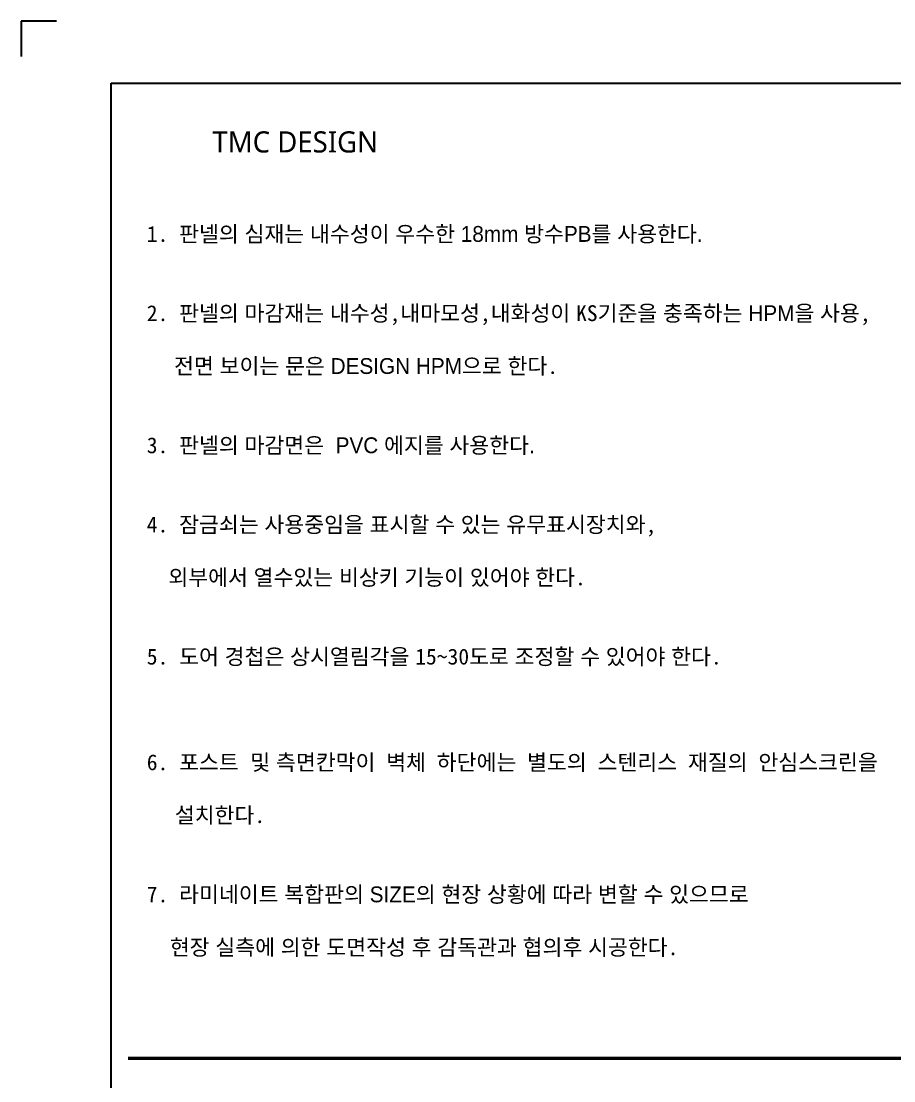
# Model space of a CAD drawing. Extents: x -256 to 8104, y -176 to 5714.
# Drawn here: x -256 to 2221, y 2705 to 5714 of the extents above; entities that cross this region are included whole.
import ezdxf
from ezdxf.enums import TextEntityAlignment as Align

# ---------------------------------------------------------------- set-up
doc = ezdxf.new("R2010")
doc.units = 0
doc.header["$LTSCALE"] = 30
doc.layers.get('0').update_dxf_attribs({"linetype": 'CONTINUOUS'})
doc.layers.add('jac text', color=7, linetype='CONTINUOUS')
doc.layers.add('TIT', color=3, linetype='CONTINUOUS')
doc.styles.add('돋움', font='malgun.ttf')

# ---------------------------------------------------------------- blocks, each defined once
blk = doc.blocks.new('DESIGN-22', base_point=(18188.6, -6872.9))
at = {"color": 2}
for p, q in [((17932.7, -1158.7), (17932.7, -1258.7)), ((17932.7, -1158.7), (17932.7, -1258.7)), ((17932.7, -1158.7), (17932.7, -1258.7)), ((18032.7, -1158.7), (17932.7, -1158.7)), ((17932.7, -1158.7), (17932.7, -1258.7))]:
    blk.add_line(p, q, dxfattribs=at)
for points in [[(18187.9, -1334.5), (25440.2, -1334.5), (25440.2, -6872.8), (18187.9, -6872.8)], [(18187.9, -1334.5), (25440.2, -1334.5), (25440.2, -6872.8), (18187.9, -6872.8)], [(18187.9, -1334.5), (26169.8, -1334.5), (26169.8, -6872.8), (18187.9, -6872.8)]]:
    blk.add_lwpolyline(points, close=True, dxfattribs=at)
at = {"color": 8, "const_width": 10}
blk.add_lwpolyline([(18236, -4103.7), (24020.5, -4103.7)], dxfattribs=at)
at = {"layer": 'jac text', "insert": (18289.2, -3815.9), "char_height": 45, "attachment_point": 7}
blk.add_mtext('1. {\\F굴림;판넬의 심재는 내수성이 우수한 18mm 방수PB를 사용한다.    \\P     \\P}\\P2. {\\F굴림;판넬의 마감재는 내수성},{\\F굴림;내마모성},{\\F굴림;내화성이 }KS{\\F굴림;기준을 충족하는 HPM을 사용},\\P \\P  {\\F굴림; 전면 보이는 문은 DESIGN HPM으로 한다}. \\P\\P\\P3. {\\F굴림;판넬의 마감면은  PVC 에지를 사용한다.\\P\\P}\\P4. {\\F굴림;잠금쇠는 사용중임을 표시할 수 있는 유무표시장치와}, \\P\\P  {\\F굴림;외부에서 열수있는 비상키 기능이 있어야 한다}.\\P\\P\\P5. {\\F굴림;도어 경첩은 상시열림각을 }15~30{\\F굴림;도로 조정할 수 있어야 한다}.\\P\\P\\P\\P6. {\\F굴림;포스트  및 측면칸막이} {\\F굴림;벽체} {\\F굴림;하단에는} {\\F굴림;별도의} {\\F굴림;스텐리스} {\\F굴림;재질의} {\\F굴림;안심스크린을\\P\\P   } {\\F굴림;설치한다}.\\P\\P\\P7. {\\F굴림;라미네이트 복합판의 SIZE의 현장 상황에 따라 변할 수 있으므로 \\P\\P    현장 실측에 의한 도면작성 후 감독관과 협의후 시공한다}. ', dxfattribs=at)
at = {"layer": 'TIT', "style": '돋움'}
blk.add_text('TMC DESIGN', height=60, dxfattribs=at).set_placement((18945.8, -1531.5), align=Align.RIGHT)

msp = doc.modelspace()

# ---------------------------------------------------------------- block references
msp.add_blockref('DESIGN-22', (0, 0))

doc.saveas('drawing.dxf')
